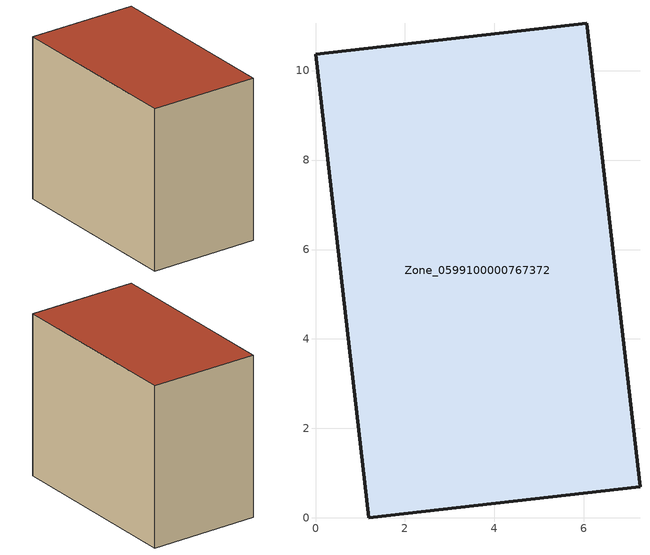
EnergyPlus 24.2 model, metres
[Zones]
Zone_0599100000767372
 floor ground (C_G): 0,10.37 6.06,11.06 7.25,0.7 1.19,0 z0
 wall outside (C_F): 6.06,11.06 0,10.37 1.19,0 7.25,0.7 6.06,11.06 z0:9.02
 roof outside (C_R): 1.19,0 7.25,0.7 6.06,11.06 0,10.37 z9.02
[BUILDING]
Pand.0599100000767372: North Axis=0; Terrain=City; Loads Convergence Tolerance Value=0.04; Temperature Convergence Tolerance Value=0.4; Solar Distribution=FullExterior; Maximum Number of Warmup Days=25; Minimum Number of Warmup Days=1
[Site:Location]
Rotterdam.The.Hague.AP_ZH_NLD Design_Conditions: Latitude=51.96; Longitude=4.45; Time Zone=1; Elevation=-4.5
[SITE:GROUNDTEMPERATURE:BUILDINGSURFACE]
18, 18, 18, 18, 18, 18, 18, 18, 18, 18, 18, 18
[MATERIAL] Thermal Absorptance=0.9; Solar Absorptance=0.7; Visible Absorptance=0.7
Name | Roughness | Thickness | Conductivity | Density | Specific Heat
G.TC.2006-2014 | MediumSmooth | 0.15 | 0.06 | 540 | 1210
F.TC.2006-2014 | Rough | 0.3 | 0.12 | 1920 | 840
R.TC.2006-2014 | MediumRough | 0.2 | 0.08 | 1500 | 1000
[CONSTRUCTION]
C_G: G.TC.2006-2014
C_F: F.TC.2006-2014
C_R: R.TC.2006-2014
[ZONE]
Zone_0599100000767372: Type=1; Multiplier=1; Ceiling Height=Autocalculate; Volume=Autocalculate; Floor Area=autocalculate; Part of Total Floor Area=Yes
[ZONEINFILTRATION:DESIGNFLOWRATE]
Infil_Zone_0599100000767372: Zone or ZoneList or Space or SpaceList=Zone_0599100000767372; Schedule=AlwaysOn; Design Flow Rate Calculation Method=Flow/Area; Flow Rate per Floor Area=0.0015; Constant Term Coefficient=1; Temperature Term Coefficient=0; Velocity Term Coefficient=0; Velocity Squared Term Coefficient=0
[HVACTEMPLATE:ZONE:IDEALLOADSAIRSYSTEM]
Zone_0599100000767372: Maximum Heating Supply Air Temperature=50; Minimum Cooling Supply Air Temperature=13; Maximum Heating Supply Air Humidity Ratio=0.0156; Minimum Cooling Supply Air Humidity Ratio=0.0077; Heating Limit=NoLimit; Cooling Limit=NoLimit; Dehumidification Control Type=ConstantSensibleHeatRatio; Cooling Sensible Heat Ratio=0.7; Dehumidification Setpoint=60; Humidification Control Type=None; Humidification Setpoint=30; Outdoor Air Method=None; Outdoor Air Flow Rate per Person=0.00944; Outdoor Air Flow Rate per Zone Floor Area=0; Outdoor Air Flow Rate per Zone=0; Demand Controlled Ventilation Type=None; Outdoor Air Economizer Type=NoEconomizer; Heat Recovery Type=None; Sensible Heat Recovery Effectiveness=0.7; Latent Heat Recovery Effectiveness=0.65
[ZONECONTROL:THERMOSTAT]
ThermostatControl_Zone_0599100000767372: Zone or ZoneList=Zone_0599100000767372; Control Type Schedule=DualSetpointControlType; Control 1=Thermostat_Zone_0599100000767372; Temperature Difference Between Cutout And Setpoint=0
[THERMOSTATSETPOINT:DUALSETPOINT]
Thermostat_Zone_0599100000767372: Heating Setpoint Temperature Schedule=HeatingSetpoint_Zone_0599100000767372; Cooling Setpoint Temperature Schedule=CoolingSetpoint_Zone_0599100000767372
[SCHEDULE:COMPACT]
HeatingSetpoint_Zone_0599100000767372: Through: 12/31, For: AllDays, Until: 24:00, 21
CoolingSetpoint_Zone_0599100000767372: Through: 12/31, For: AllDays, Until: 24:00, 24
DualSetpointControlType: Through: 12/31, For: AllDays, Until: 24:00, 4
AlwaysOn: Through: 12/31, For: AllDays, Until: 24:00, 1
